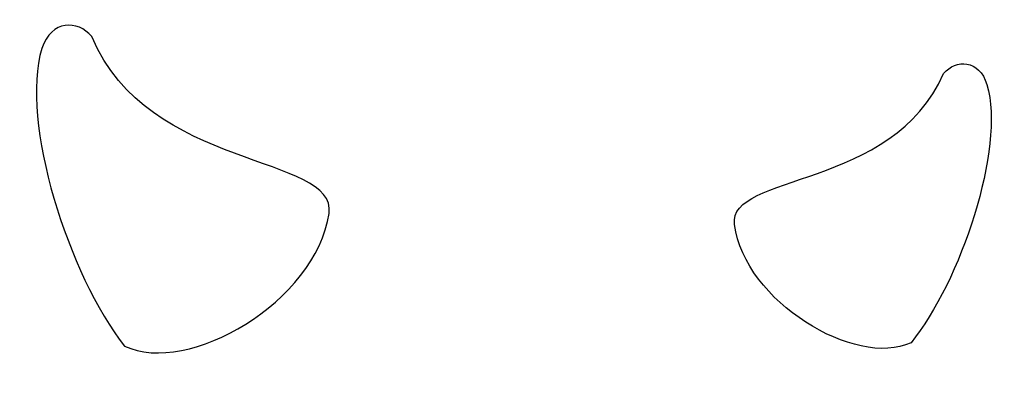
# Model space of a CAD drawing. Header units: centimetres. Extents: x -5.6 to 5.6, y -2.1 to 1.9.
import ezdxf

# ---------------------------------------------------------------- set-up
doc = ezdxf.new("R2010")
doc.units = ezdxf.units.CM
doc.header["$MEASUREMENT"] = 0
doc.layers.add('Camada 1', color=7, linetype='Continuous')

msp = doc.modelspace()

# ---------------------------------------------------------------- linework, layer by layer
at = {"layer": 'Camada 1'}
for points in [[(-2.09951, -0.27682), (-2.24747, -1.27962), (-3.70087, -2.12843), (-4.42313, -1.78553), (-4.42313, -1.78553), (-5.05692, -0.98069), (-5.61413, 0.76334), (-5.36254, 1.5977), (-5.36254, 1.5977), (-5.25371, 1.92483), (-4.95547, 1.9239), (-4.79527, 1.73314), (-4.79527, 1.73314), (-4.16085, 0.20483), (-2.00225, 0.39324), (-2.09951, -0.27682)], [(2.50816, -0.40311), (2.62402, -1.27928), (3.87963, -2.03789), (4.51357, -1.74838), (4.51357, -1.74838), (5.07644, -1.05536), (5.58482, 0.45745), (5.37675, 1.18794), (5.37675, 1.18794), (5.28605, 1.47443), (5.02594, 1.47769), (4.88386, 1.31346), (4.88386, 1.31346), (4.31084, -0.01038), (2.43209, 0.18213), (2.50816, -0.40311)]]:
    msp.add_open_spline(points, degree=3, knots=[0, 0, 0, 0, 0.2, 0.2, 0.2, 0.2, 0.4, 0.4, 0.4, 0.4, 0.6, 0.6, 0.6, 0.6, 1, 1, 1, 1], dxfattribs=at)

doc.saveas('drawing.dxf')
